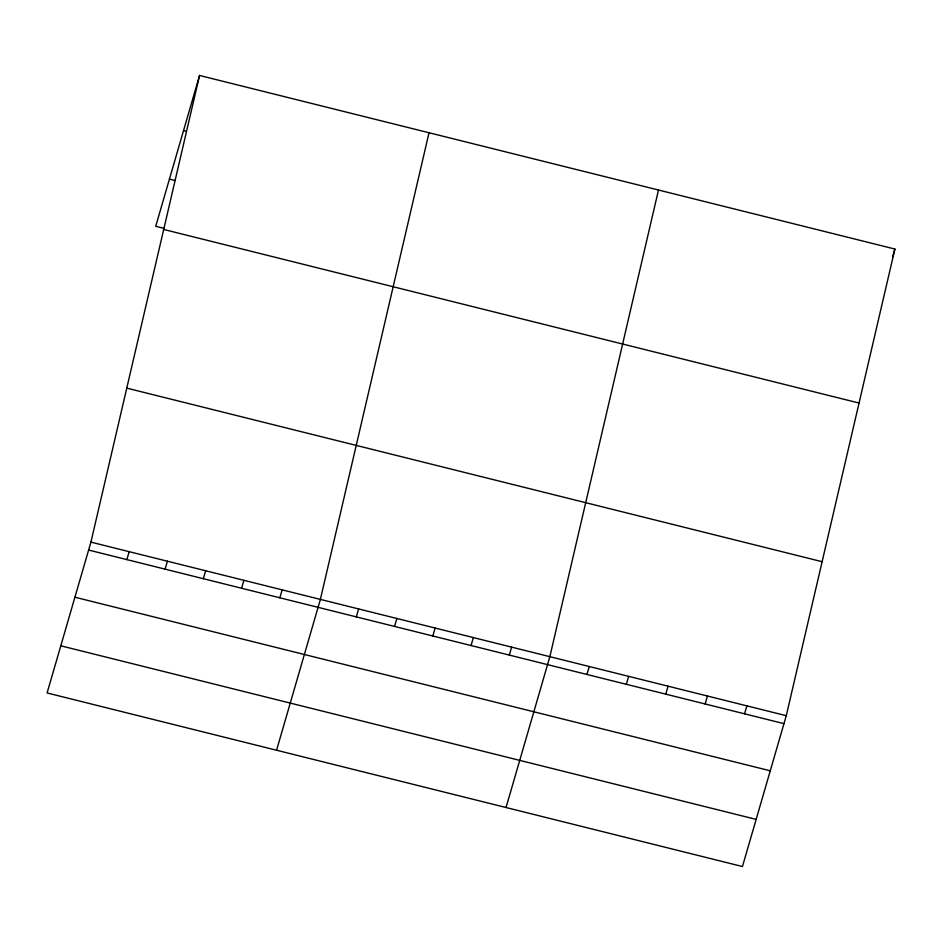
<?xml version="1.0" encoding="UTF-8"?>
<svg xmlns="http://www.w3.org/2000/svg" width="942" height="942" viewBox="0 0 942 942"><rect width="100%" height="100%" fill="white"/><g stroke="black" fill="none" stroke-linecap="round" stroke-linejoin="round"><path stroke-width="1.41" d="M90.927 542.121L199.551 75.466L894.9 249.041L786.276 715.696L742.449 866.534L47.1 692.959L90.927 542.121L786.276 715.696M429.022 132.751L320.386 599.395L276.559 750.232M658.482 190.025L549.857 656.68L506.031 807.518M199.551 75.466L155.724 226.304L164.226 228.423M126.864 559.607L129.172 551.659M165.097 569.156L167.405 561.208M203.342 578.706L205.65 570.758M241.588 588.255L243.896 580.307M279.833 597.793L282.141 589.845M356.323 616.892L358.631 608.944M394.568 626.442L396.876 618.494M432.814 635.991L435.122 628.043M471.059 645.529L473.367 637.581M509.304 655.079L511.612 647.13M586.948 674.46L589.256 666.512M626.348 684.304L628.655 676.356M665.747 694.136L668.066 686.188M705.158 703.968L707.466 696.02M744.557 713.812L746.865 705.864M892.592 256.989L894.9 249.041M183.549 130.561L186.375 131.268M169.43 179.145L175.094 180.558M163.708 229.459L859.057 403.046M126.77 388.116L822.119 561.703M88.619 550.057L783.956 723.644M74.913 597.216L770.262 770.803M60.794 645.8L756.143 819.387"/></g></svg>
